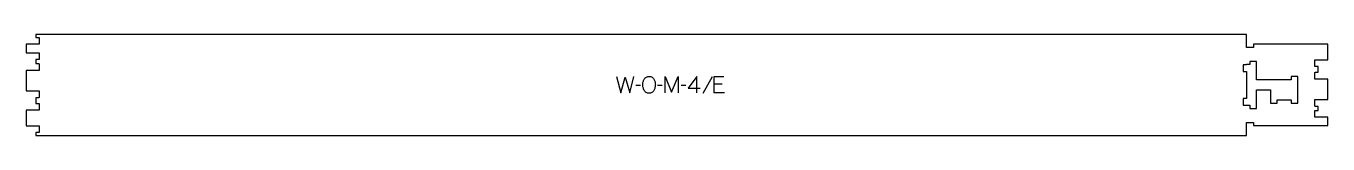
# Model space of a CAD drawing. Extents: x 0 to 2400, y 0 to 186.
import ezdxf

# ---------------------------------------------------------------- set-up
doc = ezdxf.new("R2010")
doc.units = 0
for name, color, linetype in [('1_ANYTOOL_1MMDEEP_LABELS_S', 2, 'CONTINUOUS'), ('3_ANYTOOL_CUTTHROUGH_INSID', 4, 'CONTINUOUS'), ('4_ANYTOOL_CUTTHROUGH_OUTSI', 5, 'CONTINUOUS')]:
    doc.layers.add(name, color=color, linetype=linetype)

msp = doc.modelspace()

# ---------------------------------------------------------------- linework, layer by layer
at = {"layer": '1_ANYTOOL_1MMDEEP_LABELS_S'}
for p, q in [((1264.61631, 107.737621), (1247.430596, 76.966192)), ((1132.61631, 92.094764), (1123.830596, 92.009049)), ((1172.644882, 92.094764), (1163.859167, 92.009049)), ((1216.144882, 92.094764), (1207.359167, 92.009049)), ((1220.430596, 86.866192), (1242.202025, 86.866192)), ((1282.702025, 94.280478), (1268.044882, 94.280478))]:
    msp.add_line(p, q, dxfattribs=at)
for points in [[(1088.259167, 108.209049), (1095.973453, 78.209049), (1104.41631, 107.309049), (1112.902025, 78.209049), (1120.402025, 108.209049)], [(1177.787739, 78.209049), (1177.787739, 108.209049), (1189.787739, 79.837621), (1201.787739, 108.080478), (1201.787739, 78.209049)], [(1236.41631, 78.209049), (1236.459167, 108.251907), (1220.430596, 86.866192)], [(1286.987739, 78.209049), (1268.044882, 78.209049), (1268.044882, 108.209049), (1285.873453, 108.209049)]]:
    msp.add_lwpolyline(points, dxfattribs=at)
msp.add_lwpolyline([(1148.687739, 108.551907, -0.064784), (1151.361694, 108.203985, -0.088904), (1153.787739, 107.073335, -0.05419), (1155.710303, 105.381205, -0.051179), (1157.237739, 103.323335, -0.041653), (1158.419938, 100.894563, -0.036749), (1159.209167, 98.309049, -0.024892), (1159.666947, 95.689786, -0.030823), (1159.830596, 93.037621, -0.034269), (1159.654076, 90.465124, -0.031918), (1159.139525, 87.937621, -0.031725), (1158.251338, 85.328224, -0.026303), (1157.06631, 82.837621, -0.058719), (1155.54253, 80.675874, -0.077745), (1153.50381, 79.012621, -0.077243), (1151.016822, 78.033783, -0.055252), (1148.344882, 77.737621, -0.054051), (1145.590957, 78.0362, -0.077615), (1143.025239, 79.034049, -0.078558), (1140.950166, 80.721123, -0.060481), (1139.409167, 82.923335, -0.02629), (1138.222507, 85.462554, -0.031299), (1137.335953, 88.119764, -0.031469), (1136.820915, 90.706579, -0.033416), (1136.644882, 93.337621, -0.032847), (1136.82356, 96.054569, -0.035049), (1137.368096, 98.721549, -0.03503), (1138.28407, 101.298588, -0.032231), (1139.537739, 103.730478, -0.062518), (1141.159627, 105.797572, -0.074052), (1143.271667, 107.346549, -0.072322), (1145.898521, 108.27744, -0.049083)], format="xyb", close=True, dxfattribs=at)
at = {"layer": '3_ANYTOOL_CUTTHROUGH_INSID'}
msp.add_lwpolyline([(2250, 55.544253), (2250, 55.63276), (2255.5, 55.63276), (2255.5, 49.63276), (2268, 49.63276), (2268, 83.588506), (2293.5, 83.588506), (2293.5, 59.588506), (2306, 59.588506), (2306, 65.588506), (2331.5, 65.588506), (2331.5, 59.588506), (2344, 59.588506), (2344, 108.088506), (2331.5, 108.088506), (2331.5, 102.088506), (2268, 102.088506), (2268, 136.13276), (2255.5, 136.13276), (2255.5, 130.13276), (2249.5, 130.13276), (2249.5, 130.044253), (2243.5, 130.044253), (2243.5, 117.544253), (2249.5, 117.544253), (2249.5, 68.044253), (2243.5, 68.044253), (2243.5, 55.544253)], close=True, dxfattribs=at)
at = {"layer": '4_ANYTOOL_CUTTHROUGH_OUTSI'}
msp.add_lwpolyline([(0, 18), (23.75, 18, -0.414214), (24, 17.75), (24, 5.75, -0.414214), (23.75, 5.5), (18, 5.5), (18, 0), (149.75, 0), (449.75, 0), (749.75, 0), (1649.75, 0), (1949.75, 0), (2249.5, 0), (2249.5, 23.927013, -0.414214), (2249.75, 24.177013), (2261.75, 24.177013, -0.414214), (2262, 23.927013), (2262, 18.177013), (2399.5, 18.177013), (2399.5, 33.500013), (2375.75, 33.500013, -0.414214), (2375.5, 33.750013), (2375.5, 45.750013, -0.414214), (2375.75, 46.000013), (2381.5, 46.000013), (2381.5, 53.589013), (2375.75, 53.589013, -0.414214), (2375.5, 53.839013), (2375.5, 65.839013, -0.414214), (2375.75, 66.089013), (2399.5, 66.089013), (2399.5, 103.500013), (2375.75, 103.500013, -0.414214), (2375.5, 103.750013), (2375.5, 115.750013, -0.414214), (2375.75, 116.000013), (2381.5, 116.000013), (2381.5, 126.500013), (2375.75, 126.500013, -0.414214), (2375.5, 126.750013), (2375.5, 138.750013, -0.414214), (2375.75, 139.000013), (2399.5, 139.000013), (2399.5, 167.677013), (2262, 167.677013), (2262, 161.927013, -0.414214), (2261.75, 161.677013), (2249.75, 161.677013, -0.414214), (2249.5, 161.927013), (2249.5, 185.5), (1949.75, 185.5), (1349.75, 185.5), (1049.75, 185.5), (449.75, 185.5), (149.75, 185.5), (18, 185.5), (18, 180), (23.75, 180, -0.414214), (24, 179.75), (24, 167.75, -0.414214), (23.75, 167.5), (0, 167.5), (0, 152), (23.75, 152, -0.414214), (24, 151.75), (24, 139.75, -0.414214), (23.75, 139.5), (18, 139.5), (18, 131.911), (23.75, 131.911, -0.414214), (24, 131.661), (24, 119.661, -0.414214), (23.75, 119.411), (0, 119.411), (0, 82), (23.75, 82, -0.414214), (24, 81.75), (24, 69.75, -0.414214), (23.75, 69.5), (18, 69.5), (18, 59), (23.75, 59, -0.414214), (24, 58.75), (24, 46.75, -0.414214), (23.75, 46.5), (0, 46.5)], format="xyb", close=True, dxfattribs=at)

doc.saveas('drawing.dxf')
